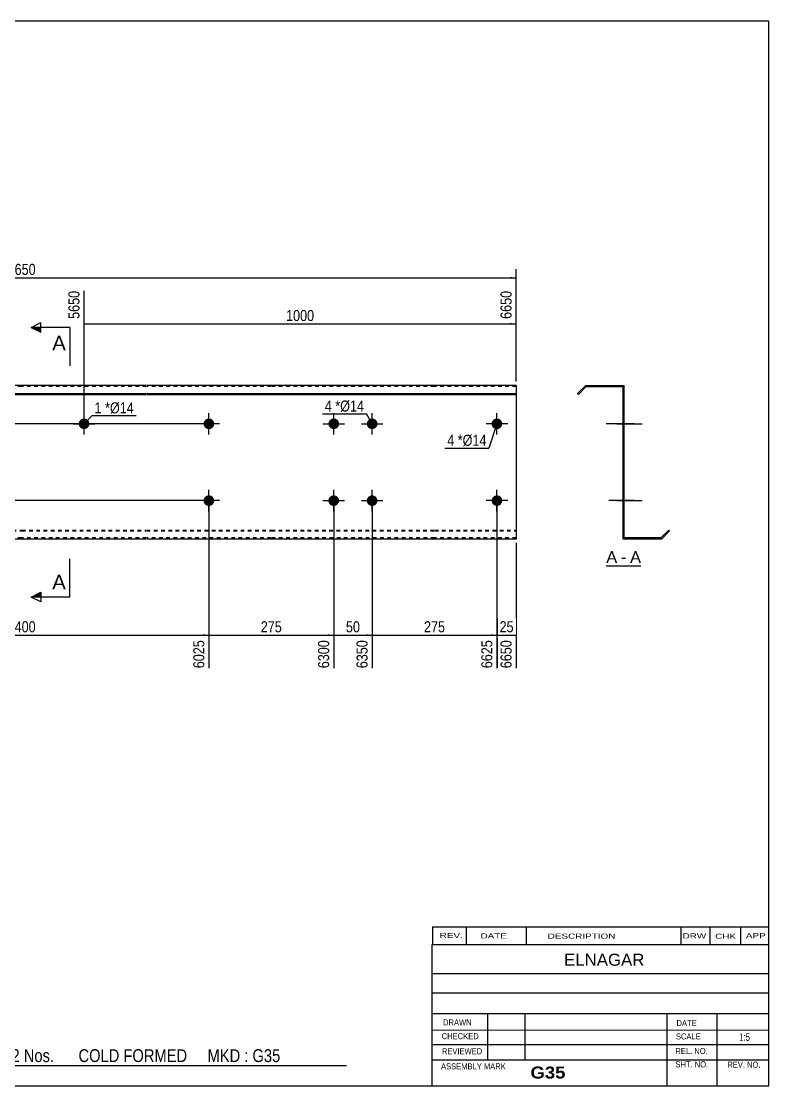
# Model space of a CAD drawing. Header units: millimetres. Extents: x -279 to 123, y -162 to 115.
# Drawn here: x -71.3 to 123.2, y -162.2 to 114.8 of the extents above; entities that cross this region are included whole.
import ezdxf

# ---------------------------------------------------------------- set-up
doc = ezdxf.new("R2010")
doc.units = ezdxf.units.MM
doc.linetypes.add('DXK_LINE_DOT1', pattern=[1.8814, 0.9407, -0.9407])
doc.styles.add('Arial', font='ARIAL.TTF', dxfattribs={"height": 0.2})
doc.styles.add('Arial Bold', font='ARIALBD.TTF', dxfattribs={"height": 0.2})
doc.styles.add('Arial Narrow', font='ARIALN.TTF', dxfattribs={"height": 0.2})

# ---------------------------------------------------------------- blocks, each defined once
blk = doc.blocks.new('Unknown-629089149-1674')
at = {"color": 5, "linetype": 'Continuous'}
for p, q in [((123.25, 114.75), (-276.75, 114.75)), ((-276.75, 114.75), (-276.75, -162.25)), ((123.25, -162.25), (123.25, 114.75)), ((-276.75, -162.25), (123.25, -162.25))]:
    blk.add_line(p, q, dxfattribs=at)
at = {"color": 174, "linetype": 'Continuous', "style": 'Arial'}
blk.add_text('Tekla structures', height=1.9102, rotation=90, dxfattribs=at).set_placement((-277.25, -161.75))
blk = doc.blocks.new('Unknown-629089149-12 - 1231')
at = {"color": 7, "linetype": 'Continuous'}
blk.add_line((80.97, -26.95), (90, -26.95), dxfattribs=at)
at = {"color": 0, "linetype": 'Continuous'}
blk.add_wipeout([(83.82, -26.2), (83.82, -23), (80.97, -23), (80.97, -26.2)], dxfattribs=at)
blk.add_wipeout([(86.2, -26.2), (86.2, -23), (84.78, -23), (84.78, -26.2)], dxfattribs=at)
at = {"color": 96, "linetype": 'Continuous', "style": 'Arial'}
blk.add_text('A', height=3.06, dxfattribs=at).set_placement((80.97, -26.2))
at = {"color": 0, "linetype": 'Continuous'}
blk.add_wipeout([(90, -26.2), (90, -23), (87.16, -23), (87.16, -26.2)], dxfattribs=at)
at = {"color": 96, "linetype": 'Continuous', "style": 'Arial'}
for s, p in [('-', (84.78, -26.2)), ('A', (87.16, -26.2))]:
    blk.add_text(s, height=3.06, dxfattribs=at).set_placement(p)
blk = doc.blocks.new('Bolt-629089149-1223 - 1203')
at = {"linetype": 'Continuous'}
for points in [[(8.63, 10, -1), (11.43, 10, -1)], [(18.63, 10, -1), (21.43, 10, -1)], [(8.63, -10, -1), (11.43, -10, -1)], [(18.63, -10, -1), (21.43, -10, -1)]]:
    blk.add_hatch(color=3, dxfattribs=at).paths.add_polyline_path(points)
at = {"color": 3, "linetype": 'Continuous'}
for p, q in [((10.03, 7.2), (10.03, 12.8)), ((20.03, 7.2), (20.03, 12.8)), ((7.23, 10), (12.83, 10)), ((17.23, 10), (22.83, 10)), ((10.03, -12.8), (10.03, -7.2)), ((20.03, -12.8), (20.03, -7.2)), ((7.23, -10), (12.83, -10)), ((17.23, -10), (22.83, -10))]:
    blk.add_line(p, q, dxfattribs=at)
blk = doc.blocks.new('Part-629089149-1218 - 1203')
at = {"color": 2, "linetype": 'Continuous'}
for p, q in [((-199.9, 20), (-199.9, -20)), ((-178.71, 20), (-199.9, 20)), ((-136.22, 20), (-178.61, 20)), ((-103.73, 20), (-136.12, 20)), ((-71.24, 20), (-103.63, 20)), ((-38.75, 20), (-71.14, 20)), ((-6.27, 20), (-38.65, 20)), ((36.22, 20), (-6.17, 20)), ((57.51, 20), (36.32, 20)), ((57.51, 20), (57.51, -20)), ((-199.9, 17.88), (-178.71, 17.88)), ((-199.9, 17.67), (-178.71, 17.67)), ((-178.61, 17.88), (-136.22, 17.88)), ((-178.61, 17.67), (-136.22, 17.67)), ((-136.12, 17.88), (-103.73, 17.88)), ((-136.12, 17.67), (-103.73, 17.67)), ((-103.63, 17.88), (-71.24, 17.88)), ((-103.63, 17.67), (-71.24, 17.67)), ((-71.14, 17.88), (-38.75, 17.88)), ((-71.14, 17.67), (-38.75, 17.67)), ((-38.65, 17.88), (-6.27, 17.88)), ((-38.65, 17.67), (-6.27, 17.67)), ((-6.17, 17.88), (36.22, 17.88)), ((-6.17, 17.67), (36.22, 17.67)), ((36.32, 17.88), (57.51, 17.88)), ((36.32, 17.67), (57.51, 17.67)), ((-178.71, -20), (-199.9, -20)), ((-136.22, -20), (-178.61, -20)), ((-103.73, -20), (-136.12, -20)), ((-71.24, -20), (-103.63, -20)), ((-38.75, -20), (-71.14, -20)), ((-6.27, -20), (-38.65, -20)), ((36.22, -20), (-6.17, -20)), ((57.51, -20), (36.32, -20))]:
    blk.add_line(p, q, dxfattribs=at)
at = {"color": 7, "linetype": 'DXK_LINE_DOT1'}
for p, q in [((-178.71, 19.7), (-199.9, 19.7)), ((-136.22, 19.7), (-178.61, 19.7)), ((-103.73, 19.7), (-136.12, 19.7)), ((-71.24, 19.7), (-103.63, 19.7)), ((-38.75, 19.7), (-71.14, 19.7)), ((-6.27, 19.7), (-38.65, 19.7)), ((36.22, 19.7), (-6.17, 19.7)), ((57.51, 19.7), (36.32, 19.7)), ((-199.9, -17.67), (-178.71, -17.67)), ((-199.9, -17.88), (-178.71, -17.88)), ((-178.61, -17.67), (-136.22, -17.67)), ((-178.61, -17.88), (-136.22, -17.88)), ((-136.12, -17.67), (-103.73, -17.67)), ((-136.12, -17.88), (-103.73, -17.88)), ((-103.63, -17.67), (-71.24, -17.67)), ((-103.63, -17.88), (-71.24, -17.88)), ((-71.14, -17.67), (-38.75, -17.67)), ((-71.14, -17.88), (-38.75, -17.88)), ((-38.65, -17.67), (-6.27, -17.67)), ((-38.65, -17.88), (-6.27, -17.88)), ((-6.17, -17.67), (36.22, -17.67)), ((-6.17, -17.88), (36.22, -17.88)), ((36.32, -17.67), (57.51, -17.67)), ((36.32, -17.88), (57.51, -17.88)), ((-178.71, -19.7), (-199.9, -19.7)), ((-136.22, -19.7), (-178.61, -19.7)), ((-103.73, -19.7), (-136.12, -19.7)), ((-71.24, -19.7), (-103.63, -19.7)), ((-38.75, -19.7), (-71.14, -19.7)), ((-6.27, -19.7), (-38.65, -19.7)), ((36.22, -19.7), (-6.17, -19.7)), ((57.51, -19.7), (36.32, -19.7))]:
    blk.add_line(p, q, dxfattribs=at)
blk = doc.blocks.new('Bolt-629089149-1224 - 1203')
at = {"linetype": 'Continuous'}
blk.add_hatch(color=3, dxfattribs=at).paths.add_polyline_path([(-56.35, 10, -1), (-53.55, 10, -1)])
at = {"color": 3, "linetype": 'Continuous'}
for p, q in [((-54.95, 7.2), (-54.95, 12.8)), ((-57.75, 10), (-52.15, 10))]:
    blk.add_line(p, q, dxfattribs=at)
blk = doc.blocks.new('Bolt-629089149-1225 - 1203')
at = {"linetype": 'Continuous'}
for points in [[(-23.86, 10, -1), (-21.06, 10, -1)], [(51.11, 10, -1), (53.91, 10, -1)]]:
    blk.add_hatch(color=3, dxfattribs=at).paths.add_polyline_path(points)
at = {"color": 3, "linetype": 'Continuous'}
for p, q in [((-22.46, 7.2), (-22.46, 12.8)), ((52.51, 7.2), (52.51, 12.8)), ((-19.66, 10), (-25.26, 10)), ((55.31, 10), (49.71, 10))]:
    blk.add_line(p, q, dxfattribs=at)
blk = doc.blocks.new('Bolt-629089149-1226 - 1203')
at = {"linetype": 'Continuous'}
for points in [[(-23.86, -10, -1), (-21.06, -10, -1)], [(51.11, -10, -1), (53.91, -10, -1)]]:
    blk.add_hatch(color=3, dxfattribs=at).paths.add_polyline_path(points)
at = {"color": 3, "linetype": 'Continuous'}
for p, q in [((-22.46, -12.8), (-22.46, -7.2)), ((52.51, -12.8), (52.51, -7.2)), ((-19.66, -10), (-25.26, -10)), ((55.31, -10), (49.71, -10))]:
    blk.add_line(p, q, dxfattribs=at)
blk = doc.blocks.new('Part-629089149-1233 - 1231')
at = {"color": 2, "linetype": 'Continuous'}
for p, q in [((75.64, 20), (73.51, 17.88)), ((73.73, 17.67), (75.76, 19.7)), ((75.64, 20), (85.64, 20)), ((75.76, 19.7), (85.34, 19.7)), ((85.34, -20), (85.34, 19.7)), ((85.64, -19.7), (85.64, 20)), ((73.51, 17.88), (73.73, 17.67)), ((95.21, -19.7), (97.25, -17.67)), ((95.34, -20), (97.46, -17.88)), ((97.46, -17.88), (97.25, -17.67)), ((95.34, -20), (85.34, -20)), ((95.21, -19.7), (85.64, -19.7))]:
    blk.add_line(p, q, dxfattribs=at)
blk = doc.blocks.new('Bolt-629089149-1234 - 1231')
at = {"linetype": 'Continuous'}
for points in [[(85.34, 11.4), (85.34, 8.6), (85.64, 8.6), (85.64, 11.4)], [(85.34, 11.4), (85.34, 8.6), (85.64, 8.6), (85.64, 11.4)], [(85.34, -8.6), (85.34, -11.4), (85.64, -11.4), (85.64, -8.6)], [(85.34, -8.6), (85.34, -11.4), (85.64, -11.4), (85.64, -8.6)]]:
    blk.add_hatch(color=3, dxfattribs=at).paths.add_polyline_path(points)
at = {"color": 3, "linetype": 'Continuous'}
for p, q in [((85.64, 11.4), (85.34, 11.4)), ((85.64, 11.4), (85.34, 11.4)), ((88.24, 10), (81.64, 10)), ((88.24, 10), (81.64, 10)), ((85.64, 8.6), (85.34, 8.6)), ((85.64, 8.6), (85.34, 8.6)), ((88.24, -10), (81.64, -10)), ((88.24, -10), (81.64, -10)), ((85.64, -8.6), (85.34, -8.6)), ((85.64, -8.6), (85.34, -8.6)), ((85.64, -11.4), (85.34, -11.4)), ((85.64, -11.4), (85.34, -11.4))]:
    blk.add_line(p, q, dxfattribs=at)
blk = doc.blocks.new('Bolt-629089149-1235 - 1231')
at = {"linetype": 'Continuous'}
blk.add_hatch(color=3, dxfattribs=at).paths.add_polyline_path([(85.34, 11.4), (85.34, 8.6), (85.64, 8.6), (85.64, 11.4)])
at = {"color": 3, "linetype": 'Continuous'}
for p, q in [((85.64, 11.4), (85.34, 11.4)), ((87.54, 10), (80.94, 10)), ((85.64, 8.6), (85.34, 8.6))]:
    blk.add_line(p, q, dxfattribs=at)
blk = doc.blocks.new('Bolt-629089149-1236 - 1231')
at = {"linetype": 'Continuous'}
blk.add_hatch(color=3, dxfattribs=at).paths.add_polyline_path([(85.34, 11.4), (85.34, 8.6), (85.64, 8.6), (85.64, 11.4)])
blk.add_hatch(color=3, dxfattribs=at).paths.add_polyline_path([(85.34, 11.4), (85.34, 8.6), (85.64, 8.6), (85.64, 11.4)])
at = {"color": 3, "linetype": 'Continuous'}
for p, q in [((85.34, 11.4), (85.64, 11.4)), ((85.34, 11.4), (85.64, 11.4)), ((83.74, 10), (90.34, 10)), ((83.74, 10), (90.34, 10)), ((85.34, 8.6), (85.64, 8.6)), ((85.34, 8.6), (85.64, 8.6))]:
    blk.add_line(p, q, dxfattribs=at)
blk = doc.blocks.new('Bolt-629089149-1237 - 1231')
at = {"linetype": 'Continuous'}
blk.add_hatch(color=3, dxfattribs=at).paths.add_polyline_path([(85.34, -8.6), (85.34, -11.4), (85.64, -11.4), (85.64, -8.6)])
blk.add_hatch(color=3, dxfattribs=at).paths.add_polyline_path([(85.34, -8.6), (85.34, -11.4), (85.64, -11.4), (85.64, -8.6)])
at = {"color": 3, "linetype": 'Continuous'}
for p, q in [((83.74, -10), (90.34, -10)), ((83.74, -10), (90.34, -10)), ((85.34, -8.6), (85.64, -8.6)), ((85.34, -8.6), (85.64, -8.6)), ((85.34, -11.4), (85.64, -11.4)), ((85.34, -11.4), (85.64, -11.4))]:
    blk.add_line(p, q, dxfattribs=at)
blk = doc.blocks.new('Bolt-629089149-1238 - 1231')
at = {"linetype": 'Continuous'}
for points in [[(85.34, 11.4), (85.34, 8.6), (85.64, 8.6), (85.64, 11.4)], [(85.34, 11.4), (85.34, 8.6), (85.64, 8.6), (85.64, 11.4)], [(85.34, -8.6), (85.34, -11.4), (85.64, -11.4), (85.64, -8.6)], [(85.34, -8.6), (85.34, -11.4), (85.64, -11.4), (85.64, -8.6)]]:
    blk.add_hatch(color=3, dxfattribs=at).paths.add_polyline_path(points)
at = {"color": 3, "linetype": 'Continuous'}
for p, q in [((85.64, 11.4), (85.34, 11.4)), ((85.64, 11.4), (85.34, 11.4)), ((88.24, 10), (81.64, 10)), ((88.24, 10), (81.64, 10)), ((85.64, 8.6), (85.34, 8.6)), ((85.64, 8.6), (85.34, 8.6)), ((88.24, -10), (81.64, -10)), ((88.24, -10), (81.64, -10)), ((85.64, -8.6), (85.34, -8.6)), ((85.64, -8.6), (85.34, -8.6)), ((85.64, -11.4), (85.34, -11.4)), ((85.64, -11.4), (85.34, -11.4))]:
    blk.add_line(p, q, dxfattribs=at)
blk = doc.blocks.new('Bolt-629089149-1239 - 1231')
at = {"linetype": 'Continuous'}
blk.add_hatch(color=3, dxfattribs=at).paths.add_polyline_path([(85.34, 11.4), (85.34, 8.6), (85.64, 8.6), (85.64, 11.4)])
at = {"color": 3, "linetype": 'Continuous'}
for p, q in [((85.64, 11.4), (85.34, 11.4)), ((87.54, 10), (80.94, 10)), ((85.64, 8.6), (85.34, 8.6))]:
    blk.add_line(p, q, dxfattribs=at)
blk = doc.blocks.new('Bolt-629089149-1240 - 1231')
at = {"linetype": 'Continuous'}
blk.add_hatch(color=3, dxfattribs=at).paths.add_polyline_path([(85.34, 11.4), (85.34, 8.6), (85.64, 8.6), (85.64, 11.4)])
blk.add_hatch(color=3, dxfattribs=at).paths.add_polyline_path([(85.34, 11.4), (85.34, 8.6), (85.64, 8.6), (85.64, 11.4)])
at = {"color": 3, "linetype": 'Continuous'}
for p, q in [((85.34, 11.4), (85.64, 11.4)), ((85.34, 11.4), (85.64, 11.4)), ((83.74, 10), (90.34, 10)), ((83.74, 10), (90.34, 10)), ((85.34, 8.6), (85.64, 8.6)), ((85.34, 8.6), (85.64, 8.6))]:
    blk.add_line(p, q, dxfattribs=at)
blk = doc.blocks.new('Bolt-629089149-1241 - 1231')
at = {"linetype": 'Continuous'}
blk.add_hatch(color=3, dxfattribs=at).paths.add_polyline_path([(85.34, -8.6), (85.34, -11.4), (85.64, -11.4), (85.64, -8.6)])
blk.add_hatch(color=3, dxfattribs=at).paths.add_polyline_path([(85.34, -8.6), (85.34, -11.4), (85.64, -11.4), (85.64, -8.6)])
at = {"color": 3, "linetype": 'Continuous'}
for p, q in [((83.74, -10), (90.34, -10)), ((83.74, -10), (90.34, -10)), ((85.34, -8.6), (85.64, -8.6)), ((85.34, -8.6), (85.64, -8.6)), ((85.34, -11.4), (85.64, -11.4)), ((85.34, -11.4), (85.64, -11.4))]:
    blk.add_line(p, q, dxfattribs=at)
blk = doc.blocks.new('StraightDimension-629089149-1310 - 1203')
at = {"linetype": 'Continuous'}
for points in [[(-210.25, 18.5), (-210, 20), (-209.75, 18.5)], [(-209.75, 11.5), (-210, 10), (-210.25, 11.5)]]:
    blk.add_hatch(color=7, dxfattribs=at).paths.add_polyline_path(points)
at = {"color": 7, "linetype": 'Continuous'}
for p, q in [((-200.9, 20), (-212.25, 20)), ((-210, 10), (-210, 20)), ((-23.46, 10), (-212.25, 10))]:
    blk.add_line(p, q, dxfattribs=at)
at = {"color": 0}
blk.add_wipeout([(-210.15, 17.43), (-214.35, 17.43), (-214.35, 12.57), (-210.15, 12.57)], dxfattribs=at)
at = {"color": 3, "style": 'Arial Narrow'}
blk.add_text('50', height=2.863, rotation=90.0002, dxfattribs=at).set_placement((-210.75, 13.17))
blk = doc.blocks.new('StraightDimension-629089149-1255 - 1203')
at = {"linetype": 'Continuous'}
blk.add_hatch(color=7, dxfattribs=at).paths.add_polyline_path([(56.01, -44.75), (57.51, -45), (56.01, -45.25)])
at = {"color": 7, "linetype": 'Continuous'}
for p, q in [((52.51, -11), (52.51, -53.61)), ((57.51, -21), (57.51, -53.61)), ((52.51, -45), (57.51, -45))]:
    blk.add_line(p, q, dxfattribs=at)
at = {"color": 0}
blk.add_wipeout([(57.44, -44.85), (57.44, -40.65), (52.59, -40.65), (52.59, -44.85)], dxfattribs=at)
at = {"color": 3, "style": 'Arial Narrow'}
blk.add_text('25', height=2.863, dxfattribs=at).set_placement((53.19, -44.25))
at = {"color": 0, "linetype": 'Continuous'}
blk.add_wipeout([(56.91, -45.7), (52.71, -45.7), (52.71, -54.21), (56.91, -54.21)], dxfattribs=at)
at = {"color": 3, "linetype": 'Continuous', "style": 'Arial Narrow'}
blk.add_text('6650', height=2.863, rotation=90.0002, dxfattribs=at).set_placement((56.31, -53.61))
blk = doc.blocks.new('StraightDimension-629089149-1256 - 1203')
at = {"linetype": 'Continuous'}
blk.add_hatch(color=7, dxfattribs=at).paths.add_polyline_path([(51.01, -44.75), (52.51, -45), (51.01, -45.25)])
at = {"color": 7, "linetype": 'Continuous'}
for p, q in [((20.03, -11), (20.03, -53.61)), ((52.51, -11), (52.51, -53.61)), ((20.03, -45), (52.51, -45))]:
    blk.add_line(p, q, dxfattribs=at)
at = {"color": 0}
blk.add_wipeout([(39.61, -44.85), (39.61, -40.65), (32.93, -40.65), (32.93, -44.85)], dxfattribs=at)
at = {"color": 0, "linetype": 'Continuous'}
blk.add_wipeout([(51.91, -45.7), (47.71, -45.7), (47.71, -54.21), (51.91, -54.21)], dxfattribs=at)
at = {"color": 3, "style": 'Arial Narrow'}
blk.add_text('275', height=2.863, dxfattribs=at).set_placement((33.53, -44.25))
at = {"color": 3, "linetype": 'Continuous', "style": 'Arial Narrow'}
blk.add_text('6625', height=2.863, rotation=90.0002, dxfattribs=at).set_placement((51.31, -53.61))
blk = doc.blocks.new('StraightDimension-629089149-1257 - 1203')
at = {"linetype": 'Continuous'}
blk.add_hatch(color=7, dxfattribs=at).paths.add_polyline_path([(18.53, -44.75), (20.03, -45), (18.53, -45.25)])
at = {"color": 7, "linetype": 'Continuous'}
for p, q in [((10.03, -11), (10.03, -53.61)), ((20.03, -11), (20.03, -53.61)), ((10.03, -45), (20.03, -45))]:
    blk.add_line(p, q, dxfattribs=at)
at = {"color": 0}
blk.add_wipeout([(17.46, -44.85), (17.46, -40.65), (12.6, -40.65), (12.6, -44.85)], dxfattribs=at)
at = {"color": 3, "style": 'Arial Narrow'}
blk.add_text('50', height=2.863, dxfattribs=at).set_placement((13.2, -44.25))
at = {"color": 0, "linetype": 'Continuous'}
blk.add_wipeout([(19.43, -45.7), (15.23, -45.7), (15.23, -54.21), (19.43, -54.21)], dxfattribs=at)
at = {"color": 3, "linetype": 'Continuous', "style": 'Arial Narrow'}
blk.add_text('6350', height=2.863, rotation=90.0002, dxfattribs=at).set_placement((18.83, -53.61))
blk = doc.blocks.new('StraightDimension-629089149-1258 - 1203')
at = {"linetype": 'Continuous'}
blk.add_hatch(color=7, dxfattribs=at).paths.add_polyline_path([(8.53, -44.75), (10.03, -45), (8.53, -45.25)])
at = {"color": 7, "linetype": 'Continuous'}
for p, q in [((-22.46, -11), (-22.46, -53.61)), ((10.03, -11), (10.03, -53.61)), ((-22.46, -45), (10.03, -45))]:
    blk.add_line(p, q, dxfattribs=at)
at = {"color": 0}
blk.add_wipeout([(-2.87, -44.85), (-2.87, -40.65), (-9.56, -40.65), (-9.56, -44.85)], dxfattribs=at)
at = {"color": 0, "linetype": 'Continuous'}
blk.add_wipeout([(9.43, -45.7), (5.23, -45.7), (5.23, -54.21), (9.43, -54.21)], dxfattribs=at)
at = {"color": 3, "style": 'Arial Narrow'}
blk.add_text('275', height=2.863, dxfattribs=at).set_placement((-8.96, -44.25))
at = {"color": 3, "linetype": 'Continuous', "style": 'Arial Narrow'}
blk.add_text('6300', height=2.863, rotation=90.0002, dxfattribs=at).set_placement((8.83, -53.61))
blk = doc.blocks.new('StraightDimension-629089149-1259 - 1203')
at = {"linetype": 'Continuous'}
blk.add_hatch(color=7, dxfattribs=at).paths.add_polyline_path([(-23.96, -44.75), (-22.46, -45), (-23.96, -45.25)])
at = {"color": 7, "linetype": 'Continuous'}
for p, q in [((-119.92, -11), (-119.92, -51.78)), ((-22.46, -11), (-22.46, -53.61)), ((-119.92, -45), (-22.46, -45))]:
    blk.add_line(p, q, dxfattribs=at)
at = {"color": 0}
blk.add_wipeout([(-66.94, -44.85), (-66.94, -40.65), (-75.45, -40.65), (-75.45, -44.85)], dxfattribs=at)
at = {"color": 0, "linetype": 'Continuous'}
blk.add_wipeout([(-23.06, -45.7), (-27.26, -45.7), (-27.26, -54.21), (-23.06, -54.21)], dxfattribs=at)
at = {"color": 3, "style": 'Arial Narrow'}
blk.add_text('5400', height=2.863, dxfattribs=at).set_placement((-74.85, -44.25))
at = {"color": 3, "linetype": 'Continuous', "style": 'Arial Narrow'}
blk.add_text('6025', height=2.863, rotation=90.0002, dxfattribs=at).set_placement((-23.66, -53.61))
blk = doc.blocks.new('StraightDimension-629089149-1312 - 1203')
at = {"linetype": 'Continuous'}
for points in [[(-210.25, -11.5), (-210, -10), (-209.75, -11.5)], [(-209.75, -18.5), (-210, -20), (-210.25, -18.5)]]:
    blk.add_hatch(color=7, dxfattribs=at).paths.add_polyline_path(points)
at = {"color": 7, "linetype": 'Continuous'}
for p, q in [((-23.46, -10), (-212.25, -10)), ((-210, -20), (-210, -10)), ((-200.9, -20), (-212.25, -20))]:
    blk.add_line(p, q, dxfattribs=at)
at = {"color": 0}
blk.add_wipeout([(-210.15, -12.57), (-214.35, -12.57), (-214.35, -17.43), (-210.15, -17.43)], dxfattribs=at)
at = {"color": 3, "style": 'Arial Narrow'}
blk.add_text('50', height=2.863, rotation=90.0002, dxfattribs=at).set_placement((-210.75, -16.83))
blk = doc.blocks.new('StraightDimension-629089149-1300 - 1203')
at = {"linetype": 'Continuous'}
blk.add_hatch(color=7, dxfattribs=at).paths.add_polyline_path([(56.01, 36.25), (57.51, 36), (56.01, 35.75)])
at = {"color": 7, "linetype": 'Continuous'}
for p, q in [((-54.95, 11), (-54.95, 44.61)), ((57.51, 21), (57.51, 44.61)), ((-54.95, 36), (57.51, 36))]:
    blk.add_line(p, q, dxfattribs=at)
at = {"color": 0, "linetype": 'Continuous'}
for points in [[(-55.55, 45.21), (-59.75, 45.21), (-59.75, 36.7), (-55.55, 36.7)], [(56.91, 45.21), (52.71, 45.21), (52.71, 36.7), (56.91, 36.7)]]:
    blk.add_wipeout(points, dxfattribs=at)
at = {"color": 0}
blk.add_wipeout([(5.54, 36.15), (5.54, 40.35), (-2.97, 40.35), (-2.97, 36.15)], dxfattribs=at)
at = {"color": 3, "linetype": 'Continuous', "style": 'Arial Narrow'}
for s, p in [('5650', (-56.15, 37.3)), ('6650', (56.31, 37.3))]:
    blk.add_text(s, height=2.863, rotation=90.0002, dxfattribs=at).set_placement(p)
at = {"color": 3, "style": 'Arial Narrow'}
blk.add_text('1000', height=2.863, dxfattribs=at).set_placement((-2.37, 36.75))
blk = doc.blocks.new('StraightDimension-629089149-1311 - 1203')
at = {"linetype": 'Continuous'}
for points in [[(-210.25, 8.5), (-210, 10), (-209.75, 8.5)], [(-209.75, -8.5), (-210, -10), (-210.25, -8.5)]]:
    blk.add_hatch(color=7, dxfattribs=at).paths.add_polyline_path(points)
at = {"color": 7, "linetype": 'Continuous'}
for p, q in [((-23.46, 10), (-212.25, 10)), ((-210, -10), (-210, 10)), ((-23.46, -10), (-212.25, -10))]:
    blk.add_line(p, q, dxfattribs=at)
at = {"color": 0}
blk.add_wipeout([(-210.15, 3.34), (-214.35, 3.34), (-214.35, -3.34), (-210.15, -3.34)], dxfattribs=at)
at = {"color": 3, "style": 'Arial Narrow'}
blk.add_text('100', height=2.863, rotation=90.0002, dxfattribs=at).set_placement((-210.75, -2.74))
blk = doc.blocks.new('StraightDimension-629089149-1334 - 1203')
at = {"linetype": 'Continuous'}
for points in [[(-198.4, 47.75), (-199.9, 48), (-198.4, 48.25)], [(56.01, 48.25), (57.51, 48), (56.01, 47.75)]]:
    blk.add_hatch(color=7, dxfattribs=at).paths.add_polyline_path(points)
at = {"color": 7, "linetype": 'Continuous'}
for p, q in [((-199.9, 21), (-199.9, 50.25)), ((57.51, 21), (57.51, 50.25)), ((-199.9, 48), (57.51, 48))]:
    blk.add_line(p, q, dxfattribs=at)
at = {"color": 0}
blk.add_wipeout([(-66.94, 48.15), (-66.94, 52.35), (-75.45, 52.35), (-75.45, 48.15)], dxfattribs=at)
at = {"color": 3, "style": 'Arial Narrow'}
blk.add_text('6650', height=2.863, dxfattribs=at).set_placement((-74.85, 48.75))
blk = doc.blocks.new('CBS_CALLOFF-629089149-1702')
at = {"color": 7, "linetype": 'Continuous'}
blk.add_line((-102.87, -156.98), (13.36, -157), dxfattribs=at)
at = {"color": 3, "linetype": 'Continuous', "style": 'Arial Narrow'}
blk.add_text('QTY= 2 Nos.      COLD FORMED     MKD : G35', height=3.3405, dxfattribs=at).set_placement((-85.01, -156.09))
blk = doc.blocks.new('CBS_NAME_BLOG-629089149-1703')
at = {"color": 7, "linetype": 'Continuous'}
for p, q in [((35.66, -125.5), (123.18, -125.5)), ((35.66, -162.21), (35.66, -125.5)), ((35.66, -133.04), (123.18, -133.04)), ((35.73, -138.09), (123.25, -138.09)), ((35.66, -143.46), (123.18, -143.46)), ((50.18, -155.57), (50.18, -143.47)), ((59.87, -155.54), (59.87, -143.47)), ((96.78, -162.21), (96.78, -143.48)), ((109.83, -162.21), (109.83, -143.47)), ((35.67, -147.76), (123.25, -147.74)), ((35.66, -151.51), (123.18, -151.51)), ((35.66, -155.55), (123.18, -155.55)), ((35.66, -162.25), (123.25, -162.25))]:
    blk.add_line(p, q, dxfattribs=at)
at = {"color": 3, "linetype": 'Continuous', "style": 'Arial'}
blk.add_text('ELNAGAR', height=3.133, dxfattribs=at).set_placement((69.98, -131.03))
at = {"color": 3, "linetype": 'Continuous'}
for s, height, style, width, p in [('DRAWN', 1.566, 'Arial', 0.9, (38.49, -146.57)), ('DATE', 1.566, 'Arial', 0.9, (99.25, -146.73)), ('CHECKED', 1.566, 'Arial', 0.9, (38.14, -150.14)), ('SCALE', 1.566, 'Arial', 0.9, (99.1, -150.21)), ('1:5', 1.957, 'Arial Narrow', 0.9, (115.55, -150.57)), ('REVIEWED', 1.566, 'Arial', 0.9, (38.18, -154.06)), ('REL. NO.', 1.566, 'Arial', 0.9, (98.96, -154.01)), ('ASSEMBLY MARK', 1.5663, 'Arial', 0.9, (37.96, -157.99)), ('G35', 3.131, 'Arial Bold', 1.1, (61.24, -160.39)), ('SHT. NO.', 1.566, 'Arial', 0.9, (98.96, -157.48)), ('REV. NO.', 1.566, 'Arial', 0.9, (112.48, -157.57))]:
    blk.add_text(s, height=height, dxfattribs=dict(at, style=style, width=width)).set_placement(p)
blk = doc.blocks.new('CBS_REVISION-629089149-1704')
at = {"color": 7, "linetype": 'Continuous'}
for p, q in [((35.74, -120.87), (123.24, -120.87)), ((35.74, -120.87), (35.74, -125.5)), ((44.54, -120.87), (44.54, -125.5)), ((60.13, -120.87), (60.13, -125.44)), ((100.39, -120.87), (100.39, -125.5)), ((107.93, -120.87), (107.93, -125.5)), ((115.88, -120.87), (115.88, -125.5)), ((35.74, -125.5), (123.24, -125.5))]:
    blk.add_line(p, q, dxfattribs=at)
at = {"color": 7, "style": 'Arial Narrow', "width": 1.7}
for s, height, p in [('REV.', 1.326, (37.6, -123.82)), ('DATE', 1.326, (48.23, -123.94)), ('DESCRIPTION', 1.3257, (65.71, -123.99)), ('DRW', 1.326, (100.82, -123.93)), ('CHK', 1.326, (109.31, -124.02)), ('APP', 1.326, (117.31, -123.87))]:
    blk.add_text(s, height=height, dxfattribs=at).set_placement(p)
blk = doc.blocks.new('MarkSet-629089149-1353 - 1203')
at = {"color": 0}
blk.add_wipeout([(41.4, 4.28), (41.4, 7.28), (39.57, 7.28), (39.57, 4.28)], dxfattribs=at)
blk.add_wipeout([(41.4, 4.28), (41.4, 7.28), (39.57, 7.28), (39.57, 4.28)], dxfattribs=at)
blk.add_wipeout([(43.58, 4.28), (43.58, 7.28), (42.3, 7.28), (42.3, 4.28)], dxfattribs=at)
blk.add_wipeout([(43.58, 4.28), (43.58, 7.28), (42.3, 7.28), (42.3, 4.28)], dxfattribs=at)
at = {"color": 3, "style": 'Arial Narrow'}
blk.add_text('4', height=2.86, dxfattribs=at).set_placement((39.57, 4.28))
at = {"color": 0}
blk.add_wipeout([(49.79, 4.28), (49.79, 7.28), (43.58, 7.28), (43.58, 4.28)], dxfattribs=at)
blk.add_wipeout([(49.79, 4.28), (49.79, 7.28), (43.58, 7.28), (43.58, 4.28)], dxfattribs=at)
at = {"color": 7, "linetype": 'Continuous'}
for p in [(52.51, 10), (38.97, 3.68)]:
    blk.add_line(p, (50.39, 3.68), dxfattribs=at)
at = {"color": 3, "style": 'Arial Narrow'}
for s, height, p in [('*', 2.86, (42.3, 4.28)), ('Ø14', 2.863, (43.58, 4.28))]:
    blk.add_text(s, height=height, dxfattribs=at).set_placement(p)
blk = doc.blocks.new('SectionMark-629089149-1253 - 1203')
at = {"linetype": 'Continuous'}
for points in [[(-66.19, 35.1), (-66.19, 33.85), (-68.69, 35.1)], [(-66.19, -33.85), (-66.19, -35.1), (-68.69, -35.1)]]:
    blk.add_hatch(color=30, dxfattribs=at).paths.add_polyline_path(points)
at = {"color": 30, "linetype": 'Continuous'}
for p, q in [((-68.69, 35.1), (-66.19, 36.35)), ((-66.19, 33.85), (-66.19, 36.35)), ((-58.69, 35.1), (-68.69, 35.1)), ((-68.69, 35.1), (-66.19, 33.85)), ((-68.69, -35.1), (-66.19, -33.85)), ((-58.69, -35.1), (-68.69, -35.1)), ((-66.19, -36.35), (-68.69, -35.1)), ((-66.19, -33.85), (-66.19, -36.35))]:
    blk.add_line(p, q, dxfattribs=at)
at = {"color": 0, "linetype": 'Continuous'}
for points in [[(-59.69, 29.1), (-59.69, 33.1), (-63.25, 33.1), (-63.25, 29.1)], [(-59.69, -33.1), (-59.69, -29.1), (-63.25, -29.1), (-63.25, -33.1)]]:
    blk.add_wipeout(points, dxfattribs=at)
at = {"color": 30, "linetype": 'Continuous'}
for p, q in [((-58.69, 35.1), (-58.69, 25.1)), ((-58.69, -35.1), (-58.69, -25.1))]:
    blk.add_line(p, q, dxfattribs=at)
at = {"color": 96, "linetype": 'Continuous', "style": 'Arial'}
for p in [(-63.25, 29.1), (-63.25, -33.1)]:
    blk.add_text('A', height=3.82, dxfattribs=at).set_placement(p)
blk = doc.blocks.new('Mark-629089149-1358 - 1203')
at = {"color": 0}
blk.add_wipeout([(9.54, 13.2), (9.54, 16.2), (7.71, 16.2), (7.71, 13.2)], dxfattribs=at)
blk.add_wipeout([(9.54, 13.2), (9.54, 16.2), (7.71, 16.2), (7.71, 13.2)], dxfattribs=at)
blk.add_wipeout([(11.71, 13.2), (11.71, 16.2), (10.44, 16.2), (10.44, 13.2)], dxfattribs=at)
blk.add_wipeout([(11.71, 13.2), (11.71, 16.2), (10.44, 16.2), (10.44, 13.2)], dxfattribs=at)
at = {"color": 3, "style": 'Arial Narrow'}
blk.add_text('4', height=2.86, dxfattribs=at).set_placement((7.71, 13.2))
at = {"color": 0}
blk.add_wipeout([(17.93, 13.2), (17.93, 16.2), (11.71, 16.2), (11.71, 13.2)], dxfattribs=at)
blk.add_wipeout([(17.93, 13.2), (17.93, 16.2), (11.71, 16.2), (11.71, 13.2)], dxfattribs=at)
at = {"color": 7, "linetype": 'Continuous'}
for p in [(7.11, 12.6), (20.03, 10)]:
    blk.add_line(p, (18.53, 12.6), dxfattribs=at)
at = {"color": 3, "style": 'Arial Narrow'}
for s, height, p in [('*', 2.86, (10.44, 13.2)), ('Ø14', 2.863, (11.71, 13.2))]:
    blk.add_text(s, height=height, dxfattribs=at).set_placement(p)
blk = doc.blocks.new('Mark-629089149-1359 - 1203')
at = {"color": 0}
blk.add_wipeout([(-50.4, 12.72), (-50.4, 15.72), (-52.23, 15.72), (-52.23, 12.72)], dxfattribs=at)
blk.add_wipeout([(-50.4, 12.72), (-50.4, 15.72), (-52.23, 15.72), (-52.23, 12.72)], dxfattribs=at)
at = {"color": 7, "linetype": 'Continuous'}
blk.add_line((-54.95, 10), (-52.83, 12.12), dxfattribs=at)
at = {"color": 0}
blk.add_wipeout([(-48.22, 12.72), (-48.22, 15.72), (-49.5, 15.72), (-49.5, 12.72)], dxfattribs=at)
blk.add_wipeout([(-48.22, 12.72), (-48.22, 15.72), (-49.5, 15.72), (-49.5, 12.72)], dxfattribs=at)
at = {"color": 3, "style": 'Arial Narrow'}
blk.add_text('1', height=2.86, dxfattribs=at).set_placement((-52.23, 12.72))
at = {"color": 0}
blk.add_wipeout([(-42.01, 12.72), (-42.01, 15.72), (-48.22, 15.72), (-48.22, 12.72)], dxfattribs=at)
blk.add_wipeout([(-42.01, 12.72), (-42.01, 15.72), (-48.22, 15.72), (-48.22, 12.72)], dxfattribs=at)
at = {"color": 7, "linetype": 'Continuous'}
blk.add_line((-52.83, 12.12), (-41.41, 12.12), dxfattribs=at)
at = {"color": 3, "style": 'Arial Narrow'}
for s, height, p in [('*', 2.86, (-49.5, 12.72)), ('Ø14', 2.863, (-48.22, 12.72))]:
    blk.add_text(s, height=height, dxfattribs=at).set_placement(p)

msp = doc.modelspace()

# ---------------------------------------------------------------- block references
for name in ['Unknown-629089149-1674', 'Part-629089149-1218 - 1203', 'Part-629089149-1233 - 1231', 'Bolt-629089149-1224 - 1203', 'Bolt-629089149-1225 - 1203', 'Bolt-629089149-1223 - 1203', 'Bolt-629089149-1235 - 1231', 'Bolt-629089149-1239 - 1231', 'Bolt-629089149-1234 - 1231', 'Bolt-629089149-1238 - 1231', 'Bolt-629089149-1236 - 1231', 'Bolt-629089149-1240 - 1231', 'Bolt-629089149-1226 - 1203', 'Bolt-629089149-1237 - 1231', 'Bolt-629089149-1241 - 1231', 'CBS_REVISION-629089149-1704', 'CBS_NAME_BLOG-629089149-1703', 'CBS_CALLOFF-629089149-1702']:
    msp.add_blockref(name, (0, 0))

# ---------------------------------------------------------------- next in the draw order: block references
for name in ['StraightDimension-629089149-1310 - 1203', 'StraightDimension-629089149-1255 - 1203', 'Unknown-629089149-12 - 1231']:
    msp.add_blockref(name, (0, 0))

# ---------------------------------------------------------------- next in the draw order: block references
for name in ['StraightDimension-629089149-1300 - 1203', 'StraightDimension-629089149-1256 - 1203']:
    msp.add_blockref(name, (0, 0))

# ---------------------------------------------------------------- next in the draw order: block references
for name in ['StraightDimension-629089149-1334 - 1203', 'Mark-629089149-1358 - 1203', 'MarkSet-629089149-1353 - 1203', 'StraightDimension-629089149-1257 - 1203']:
    msp.add_blockref(name, (0, 0))

# ---------------------------------------------------------------- next in the draw order: block references
msp.add_blockref('StraightDimension-629089149-1258 - 1203', (0, 0))

# ---------------------------------------------------------------- next in the draw order: block references
msp.add_blockref('StraightDimension-629089149-1259 - 1203', (0, 0))

# ---------------------------------------------------------------- next in the draw order: block references
msp.add_blockref('StraightDimension-629089149-1312 - 1203', (0, 0))

# ---------------------------------------------------------------- next in the draw order: block references
msp.add_blockref('StraightDimension-629089149-1311 - 1203', (0, 0))

# ---------------------------------------------------------------- next in the draw order: block references
for name in ['SectionMark-629089149-1253 - 1203', 'Mark-629089149-1359 - 1203']:
    msp.add_blockref(name, (0, 0))

doc.saveas('drawing.dxf')
